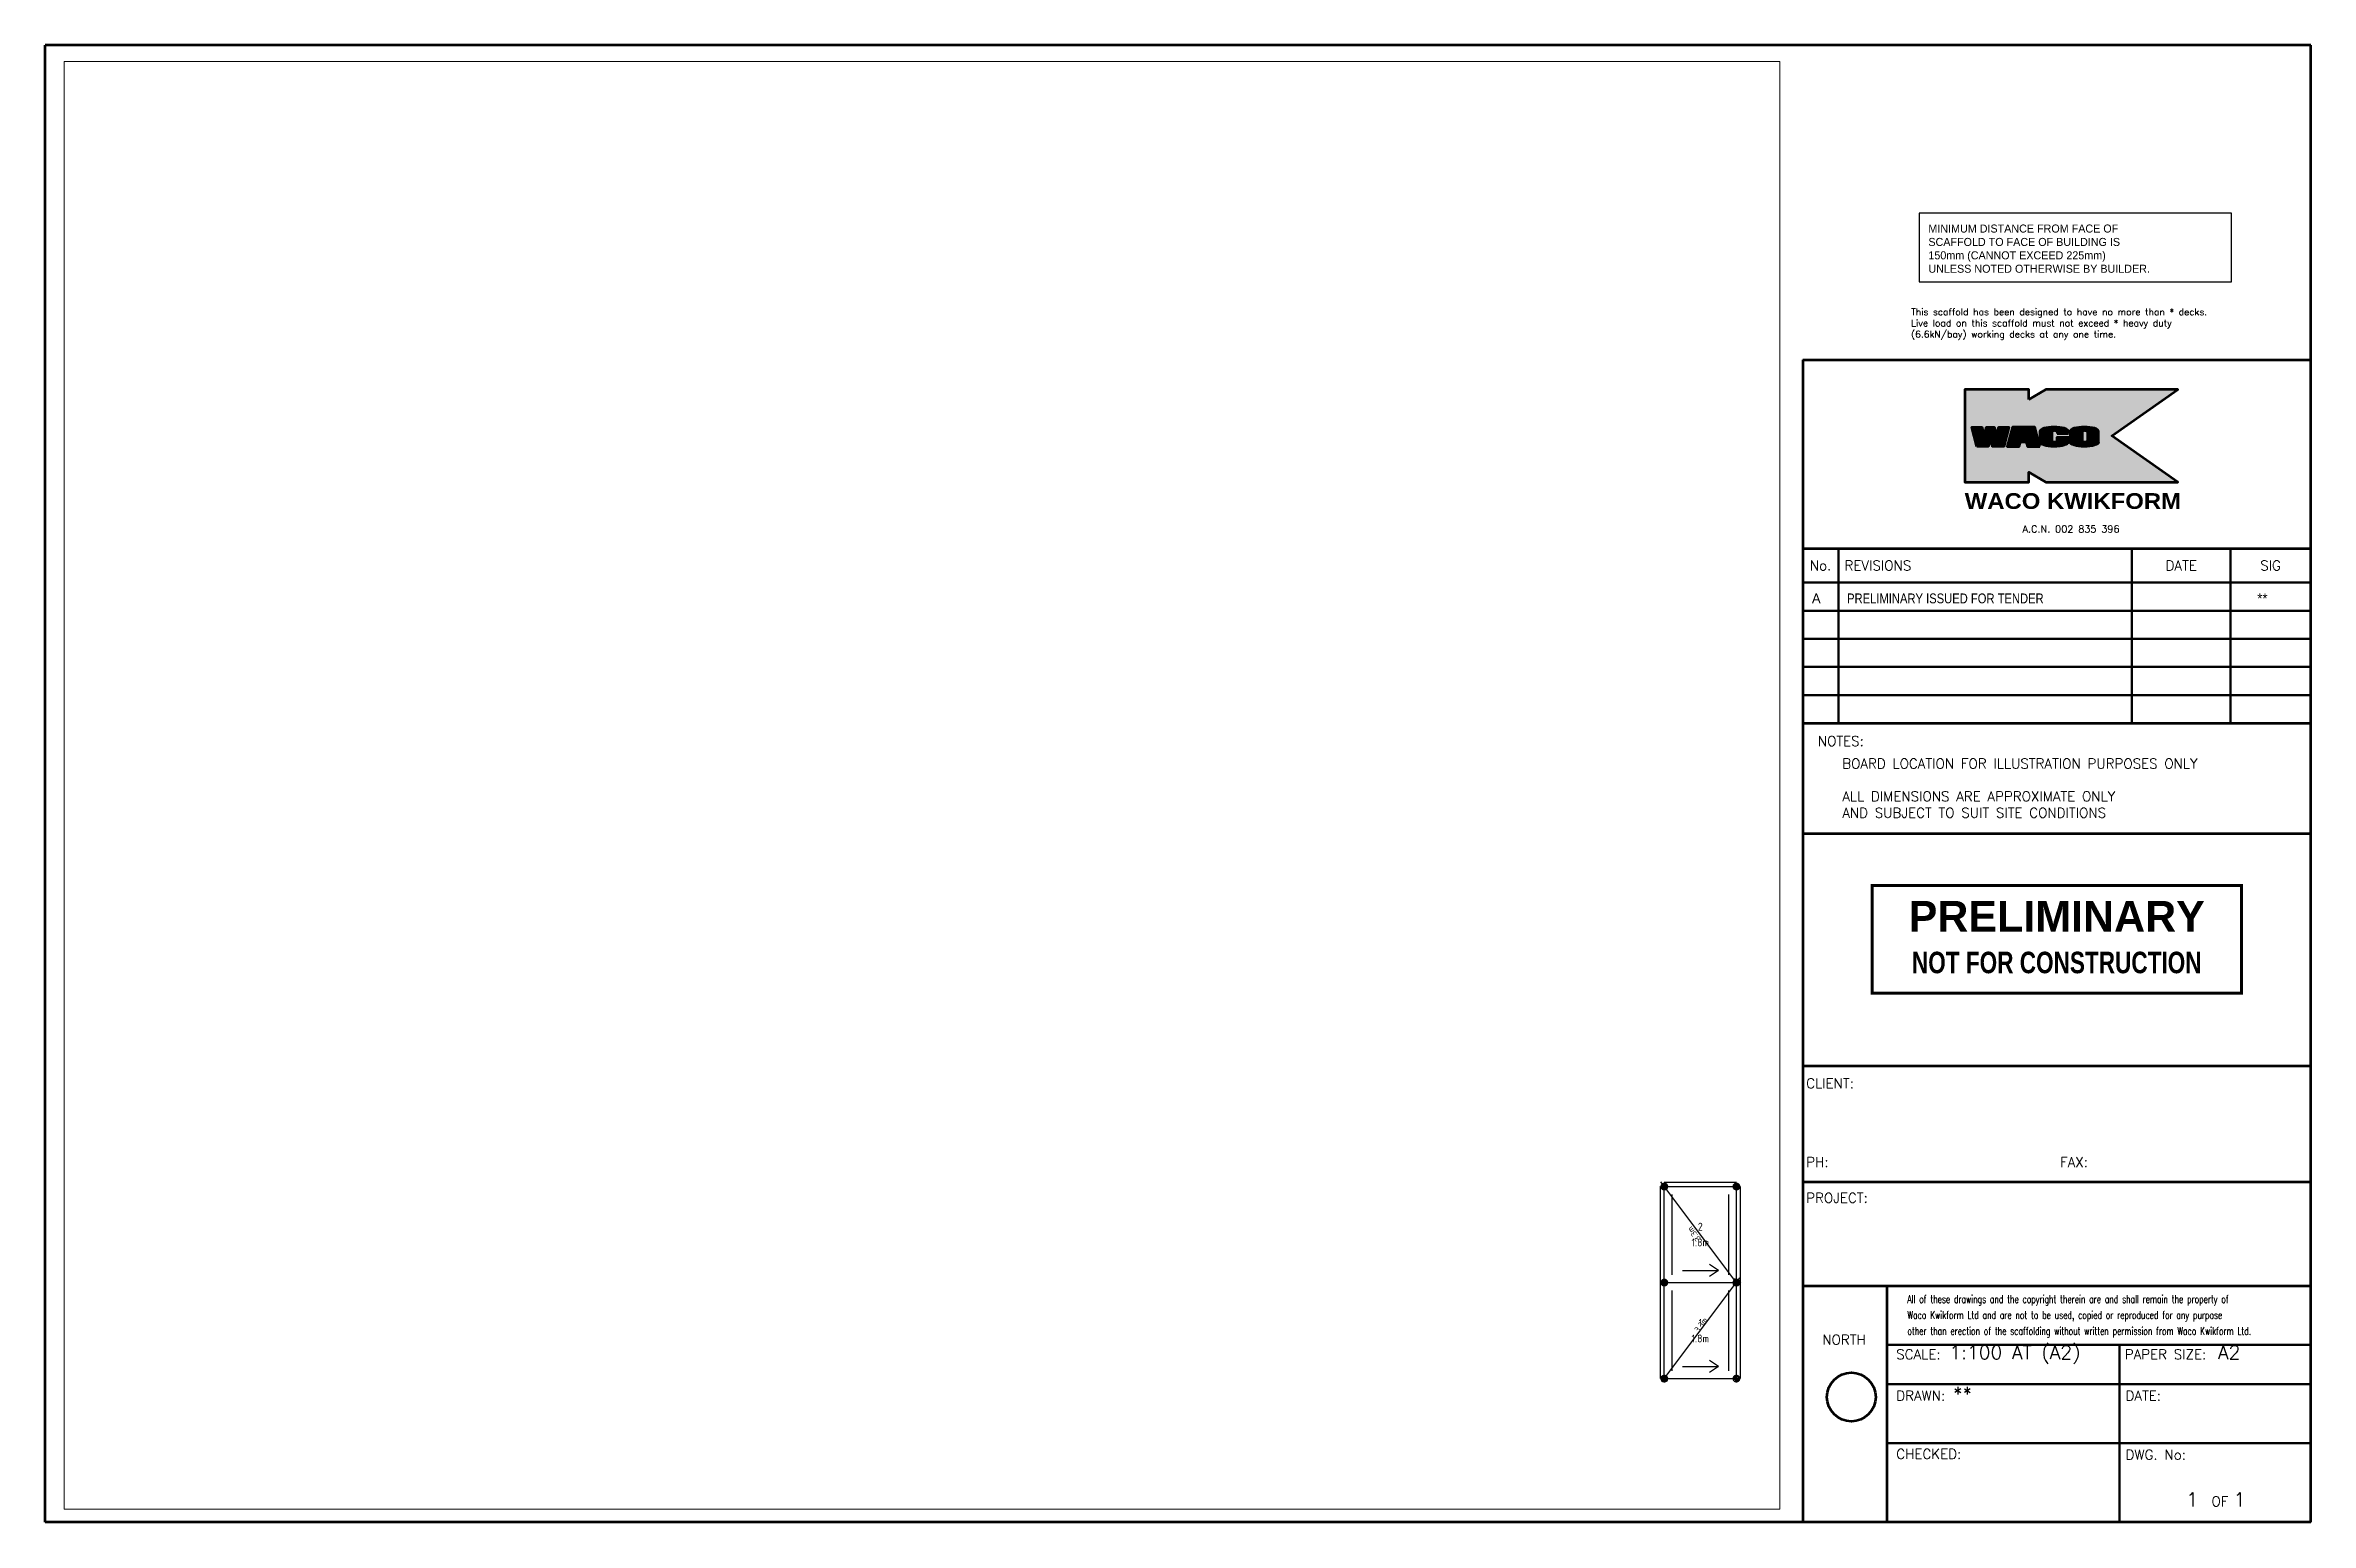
# Paper-space layout 'WACO Kwikform A2 Drawing Sheet No Ledgen' of a CAD drawing. Header units: millimetres. Extents: x 0 to 575, y 0 to 375.
# The model-space entities are those that its viewports show. They can reach past a viewport. Long polylines and large blocks are cut down to what shows.
import ezdxf
from ezdxf.enums import TextEntityAlignment as Align

# ---------------------------------------------------------------- set-up
doc = ezdxf.new("R2010")
doc.units = ezdxf.units.MM
doc.linetypes.add('KwikScaf_DASHED', pattern=[3.75, 2.5, -1.25])
doc.linetypes.add('KwikScaf_Line', pattern=[1, 1, 0])
doc.layers.get('0').update_dxf_attribs({"linetype": 'CONTINUOUS'})
for name, color, linetype in [('DISTANCE', 3, 'CONTINUOUS'), ('KwikScaf Schematic', 7, 'CONTINUOUS'), ('PRELIMINARY', 7, 'CONTINUOUS'), ('RED', 8, 'CONTINUOUS')]:
    doc.layers.add(name, color=color, linetype=linetype)
for name, color, linetype, lineweight in [('Sheet 018', 10, 'CONTINUOUS', 18), ('Sheet 025', 7, 'CONTINUOUS', 25), ('Sheet 035', 5, 'CONTINUOUS', 35), ('Sheet 050', 130, 'CONTINUOUS', 50), ('Sheet 070', 180, 'CONTINUOUS', 70)]:
    doc.layers.add(name, color=color, linetype=linetype, lineweight=lineweight)
doc.layers.add('Viewport', color=7, linetype='CONTINUOUS', plot=False)
doc.styles.add('ARCH', font='archd.shx', dxfattribs={"height": 250})
doc.styles.add('KwikScaf ISO', font='isocp.shx')
doc.styles.add('ROMANS', font='romans')
doc.styles.add('STAMP', font='ARIALBD.TTF')
doc.styles.add('WACO', font='ariblk.TTF')
pattern_1 = [(0, (0, 0), (0, 0.174625), [0.127, -0.047625]), (90, (0, 0), (-0.174625, 1e-17), [0.127, -0.047625])]

# ---------------------------------------------------------------- blocks, each defined once
blk = doc.blocks.new('REVDES')
at = {"style": 'ARCH'}
for tag, p in [('01', (2.31, 1.87)), ('03', (87.68, 1.87)), ('04', (115.37, 1.87))]:
    blk.add_attdef(tag, p, '', height=2.5, dxfattribs=at)
at = {"style": 'ARCH', "width": 0.85}
blk.add_attdef('02', (11.25, 1.87), '', height=2.5, dxfattribs=at)
blk = doc.blocks.new('PREL')
at = {"layer": 'RED', "const_width": 100}
blk.add_lwpolyline([(6000, 1750), (-6000, 1750), (-6000, -1750), (6000, -1750)], close=True, dxfattribs=at)
at = {"layer": 'RED', "style": 'STAMP'}
blk.add_text('PRELIMINARY', height=1000, dxfattribs=at).set_placement((0, 750), align=Align.MIDDLE)
at = {"layer": 'RED', "style": 'STAMP', "width": 0.75}
blk.add_text('NOT FOR CONSTRUCTION', height=700, dxfattribs=at).set_placement((0, -750), align=Align.MIDDLE)
blk = doc.blocks.new('REVISED TITLE')
at = {"layer": 'Sheet 025', "style": 'ROMANS'}
for s, p in [('CLIENT:', (-128.05, 110.15)), ('PH:', (-128.05, 90.15)), ('FAX:', (-63.6, 90.15)), ('PROJECT:', (-128.05, 81.06)), ('SCALE:', (-105.19, 41.33)), ('PAPER SIZE:', (-47.19, 41.33)), ('DRAWN:', (-105.19, 30.85)), ('DATE:', (-46.99, 30.85)), ('CHECKED:', (-105.19, 16.04)), ('DWG. No:', (-46.99, 15.86)), ('OF', (-25.18, 3.98))]:
    blk.add_text(s, height=2.5, dxfattribs=at).set_placement(p)
at = {"layer": 'Sheet 035', "style": 'ROMANS'}
for tag, p in [('CLIENT_CONTACT', (-110.61, 110.15)), ('ADDRESS_STREET', (-110.61, 100.15)), ('COMPANY', (-110.61, 105.15)), ('CITY', (-110.61, 95.15)), ('PHONE_NO.', (-110.61, 90.15)), ('FAX_NO.', (-46.16, 90.15)), ('PROJECT_TITLE:', (-110.61, 81.06)), ('PROJECT_DESCRIPTION', (-110.61, 76.06)), ('PROJECT_DESCRIPTION_2', (-110.61, 71.06)), ('PROJECT_DESCRIPTION_3', (-110.61, 66.06)), ('PROJECT_DESCRIPTION_4', (-110.61, 61.06)), ('SCALE', (-91.76, 41.33)), ('PAPER_SIZE', (-23.56, 41.33)), ('DRAFTSMAN', (-90.76, 30.85)), ('DATE', (-35.55, 30.85)), ('DWG_NO', (-46.15, 9.93))]:
    blk.add_attdef(tag, p, '', height=3.5, dxfattribs=at)
for tag, p in [('PAGE_NO.', (-30.05, 3.98)), ('OF_PAGES.', (-18.05, 3.98))]:
    blk.add_attdef(tag, text='', height=3.5, dxfattribs=at).set_placement(p, align=Align.CENTER)

msp = doc.modelspace()

# ---------------------------------------------------------------- linework, layer by layer
at = {"layer": 'KwikScaf Schematic', "color": 5, "linetype": 'KwikScaf_Line'}
for p, q in [((49151, 7308), (49311, 7428)), ((51151, 4808), (49171, 7448)), ((49262, 7327), (51091, 7327)), ((49262, 4888), (49262, 7327)), ((51091, 4888), (51091, 7327)), ((49719, 5193), (50634, 5193)), ((50634, 5193), (50405, 5345)), ((50634, 5193), (50405, 5040)), ((49202, 2369), (51182, 5009)), ((49262, 4888), (51091, 4888)), ((49262, 2449), (49262, 4888)), ((51011, 4828), (51171, 4948)), ((51042, 4989), (51202, 4869)), ((51091, 2449), (51091, 4888)), ((50634, 2754), (50405, 2906)), ((49182, 2509), (49342, 2389)), ((49262, 2449), (51091, 2449)), ((49719, 2754), (50634, 2754)), ((50634, 2754), (50405, 2601))]:
    msp.add_line(p, q, dxfattribs=at)
at = {"layer": 'KwikScaf Schematic', "color": 5, "linetype": 'KwikScaf_DASHED'}
for p, q in [((49162, 4888), (49162, 7327)), ((51091, 7427), (49262, 7427)), ((49462, 5088), (49462, 7127)), ((50891, 7127), (50891, 5088)), ((51191, 7327), (51191, 4888)), ((49162, 2449), (49162, 4888)), ((49462, 2649), (49462, 4688)), ((50891, 4688), (50891, 2649)), ((51191, 4888), (51191, 2449))]:
    msp.add_line(p, q, dxfattribs=at)
at = {"layer": 'KwikScaf Schematic', "color": 5, "linetype": 'KwikScaf_Line'}
for points in [[(49262, 7377, 100, 100, -0.198912), (49297, 7362, 100, 100, -0.198912), (49312, 7327, 100, 100, -0.198912), (49297, 7291, 100, 100, -0.198912), (49262, 7277, 100, 100, -0.198912), (49226, 7291, 100, 100, -0.198912), (49212, 7327, 100, 100, -0.198912), (49226, 7362, 100, 100, -0.198912)], [(51091, 7377, 100, 100, -0.198912), (51126, 7362, 100, 100, -0.198912), (51141, 7327, 100, 100, -0.198912), (51126, 7291, 100, 100, -0.198912), (51091, 7277, 100, 100, -0.198912), (51055, 7291, 100, 100, -0.198912), (51041, 7327, 100, 100, -0.198912), (51055, 7362, 100, 100, -0.198912)], [(49262, 4938, 100, 100, -0.198912), (49297, 4923, 100, 100, -0.198912), (49312, 4888, 100, 100, -0.198912), (49297, 4852, 100, 100, -0.198912), (49262, 4838, 100, 100, -0.198912), (49226, 4852, 100, 100, -0.198912), (49212, 4888, 100, 100, -0.198912), (49226, 4923, 100, 100, -0.198912)], [(51091, 4938, 100, 100, -0.198912), (51126, 4923, 100, 100, -0.198912), (51141, 4888, 100, 100, -0.198912), (51126, 4852, 100, 100, -0.198912), (51091, 4838, 100, 100, -0.198912), (51055, 4852, 100, 100, -0.198912), (51041, 4888, 100, 100, -0.198912), (51055, 4923, 100, 100, -0.198912)], [(51091, 4938, 100, 100, -0.198912), (51126, 4923, 100, 100, -0.198912), (51141, 4888, 100, 100, -0.198912), (51126, 4852, 100, 100, -0.198912), (51091, 4838, 100, 100, -0.198912), (51055, 4852, 100, 100, -0.198912), (51041, 4888, 100, 100, -0.198912), (51055, 4923, 100, 100, -0.198912)], [(51091, 2499, 100, 100, -0.198912), (51126, 2484, 100, 100, -0.198912), (51141, 2449, 100, 100, -0.198912), (51126, 2413, 100, 100, -0.198912), (51091, 2399, 100, 100, -0.198912), (51055, 2413, 100, 100, -0.198912), (51041, 2449, 100, 100, -0.198912), (51055, 2484, 100, 100, -0.198912)]]:
    msp.add_lwpolyline(points, format="xyseb", close=True, dxfattribs=at)
at = {"layer": 'KwikScaf Schematic', "color": 5, "linetype": 'KwikScaf_Line', "const_width": 100}
for points in [[(49262, 4938, -0.198912), (49297, 4923, -0.198912), (49312, 4888, -0.198912), (49297, 4852, -0.198912), (49262, 4838, -0.198912), (49226, 4852, -0.198912), (49212, 4888, -0.198912), (49226, 4923, -0.198912)], [(49262, 2499, -0.198912), (49297, 2484, -0.198912), (49312, 2449, -0.198912), (49297, 2413, -0.198912), (49262, 2399, -0.198912), (49226, 2413, -0.198912), (49212, 2449, -0.198912), (49226, 2484, -0.198912)]]:
    msp.add_lwpolyline(points, format="xyb", close=True, dxfattribs=at)

# ---------------------------------------------------------------- texts
at = {"layer": 'KwikScaf Schematic', "style": 'KwikScaf ISO'}
for s, p in [('2', (50176, 6307)), ('1.8m', (50176, 5907)), ('1.8m', (50176, 3468)), ('1', (50176, 3868))]:
    msp.add_text(s, height=200, dxfattribs=at).set_placement(p, align=Align.MIDDLE_CENTER)
for rotation, p in [(126.86614, (50072, 6169)), (53.13386, (50252, 3769))]:
    msp.add_text('3.3m', height=150, rotation=rotation, dxfattribs=at).set_placement(p, align=Align.CENTER)

psp = doc.layouts.new('WACO Kwikform A2 Drawing Sheet No Ledgen')

# ---------------------------------------------------------------- hatches: boundary and pattern name
h = psp.add_hatch()
h.set_pattern_fill('ANGLE', color=140, scale=0.025, style=0)
h.set_pattern_definition(pattern_1)
h.paths.add_polyline_path([(493.69, 275.27), (494.27, 273.1), (497.09, 273.1), (498.42, 278.06), (495.82, 278.06), (495.23, 275.87), (494.64, 278.06), (492.73, 278.06), (492.14, 275.87), (491.55, 278.06), (488.96, 278.06), (490.29, 273.1), (493.11, 273.1)])
h = psp.add_hatch()
h.set_pattern_fill('ANGLE', color=140, scale=0.025, style=0)
h.set_pattern_definition(pattern_1)
h.paths.add_polyline_path([(504.96, 278.06), (499.32, 278.06), (497.99, 273.1), (501.01, 273.1), (501.33, 274.31), (502.79, 274.31), (503.11, 273.1), (506.29, 273.1)])
h.paths.add_polyline_path([(502.14, 276.71), (502.6, 274.99), (501.68, 274.99)], flags=16)
h = psp.add_hatch()
h.set_pattern_fill('ANGLE', color=140, scale=0.025, style=0)
h.set_pattern_definition(pattern_1)
edge = h.paths.add_edge_path()
edge.add_ellipse((509.97, 276.84), major_axis=(-0.658, 0), ratio=0.455652, start_angle=180, end_angle=360, ccw=False)
edge.add_line((510.63, 276.84), (510.63, 276.42))
edge.add_line((510.63, 276.42), (513.49, 276.42))
edge.add_line((513.49, 276.42), (513.49, 276.96))
edge.add_ellipse((509.88, 276.96), major_axis=(-3.61, 0), ratio=0.304653, start_angle=180, end_angle=360)
edge.add_line((506.27, 276.96), (506.27, 274.2))
edge.add_ellipse((509.88, 274.2), major_axis=(-3.61, 0), ratio=0.304653, start_angle=0, end_angle=180)
edge.add_line((513.49, 274.2), (513.49, 275.5))
edge.add_line((513.49, 275.5), (510.63, 275.5))
edge.add_line((510.63, 275.5), (510.63, 274.44))
edge.add_ellipse((509.97, 274.48), major_axis=(-0.658, 0), ratio=0.455652, start_angle=0, end_angle=180, ccw=False)
edge.add_line((509.31, 274.48), (509.31, 276.88))
h = psp.add_hatch()
h.set_pattern_fill('ANGLE', color=140, scale=0.025, style=0)
h.set_pattern_definition(pattern_1)
edge = h.paths.add_edge_path()
edge.add_ellipse((517.56, 276.96), major_axis=(-3.61, 0), ratio=0.304653, start_angle=180, end_angle=360)
edge.add_line((513.95, 276.96), (513.95, 274.2))
edge.add_ellipse((517.56, 274.2), major_axis=(-3.61, 0), ratio=0.304653, start_angle=0, end_angle=180)
edge.add_line((521.17, 274.2), (521.17, 276.96))
edge = h.paths.add_edge_path(flags=16)
edge.add_ellipse((517.65, 276.84), major_axis=(-0.658, 0), ratio=0.455652, start_angle=180, end_angle=360, ccw=False)
edge.add_line((518.31, 276.84), (518.31, 274.44))
edge.add_ellipse((517.65, 274.48), major_axis=(-0.658, 0), ratio=0.455652, start_angle=0, end_angle=180, ccw=False)
edge.add_line((517, 274.48), (517, 276.88))
at = {"layer": 'Sheet 070'}
h = psp.add_hatch(color=51, dxfattribs=at)
h.paths.add_polyline_path([(501.68, 274.99), (502.6, 274.99), (502.14, 276.71)], flags=0)
h.paths.add_polyline_path([(506.29, 273.1), (504.96, 278.06), (499.32, 278.06), (497.99, 273.1), (501.01, 273.1), (501.33, 274.31), (502.79, 274.31), (503.11, 273.1)], flags=16)
h.paths.add_polyline_path([(490.29, 273.1), (488.96, 278.06), (491.55, 278.06), (492.14, 275.87), (492.73, 278.06), (494.64, 278.06), (495.23, 275.87), (495.82, 278.06), (498.42, 278.06), (497.09, 273.1), (494.27, 273.1), (493.69, 275.27), (493.11, 273.1)], flags=16)
h.paths.add_polyline_path([(503.44, 285.06), (503.44, 287.56), (487.19, 287.56), (487.19, 264.06), (503.44, 264.06), (503.44, 266.56), (507.77, 264.06), (541.27, 264.06), (524.49, 275.81), (541.27, 287.56), (507.77, 287.56)])
edge = h.paths.add_edge_path(flags=16)
edge.add_line((510.63, 274.48), (510.63, 275.5))
edge.add_line((510.63, 275.5), (513.49, 275.5))
edge.add_line((513.49, 275.5), (513.49, 274.2))
edge.add_ellipse((509.88, 274.2), major_axis=(-3.61, 0), ratio=0.304653, start_angle=0, end_angle=180, ccw=False)
edge.add_line((506.27, 274.2), (506.27, 276.96))
edge.add_ellipse((509.88, 276.96), major_axis=(-3.61, 0), ratio=0.304653, start_angle=180, end_angle=360, ccw=False)
edge.add_line((513.49, 276.96), (513.49, 276.42))
edge.add_line((513.49, 276.42), (510.63, 276.42))
edge.add_line((510.63, 276.42), (510.63, 276.84))
edge.add_ellipse((509.97, 276.84), major_axis=(-0.658, 0), ratio=0.455652, start_angle=180, end_angle=360)
edge.add_line((509.31, 276.84), (509.31, 274.48))
edge.add_ellipse((509.97, 274.48), major_axis=(-0.658, 0), ratio=0.455652, start_angle=0, end_angle=180)
edge = h.paths.add_edge_path(flags=16)
edge.add_ellipse((517.56, 274.2), major_axis=(-3.61, 0), ratio=0.304653, start_angle=0, end_angle=180, ccw=False)
edge.add_line((513.95, 274.2), (513.95, 276.96))
edge.add_ellipse((517.56, 276.96), major_axis=(-3.61, 0), ratio=0.304653, start_angle=180, end_angle=360, ccw=False)
edge.add_line((521.17, 276.96), (521.17, 274.2))
edge = h.paths.add_edge_path(flags=0)
edge.add_line((517, 276.84), (517, 274.48))
edge.add_ellipse((517.65, 274.48), major_axis=(-0.658, 0), ratio=0.455652, start_angle=0, end_angle=180)
edge.add_line((518.31, 274.48), (518.31, 276.84))
edge.add_ellipse((517.65, 276.84), major_axis=(-0.658, 0), ratio=0.455652, start_angle=180, end_angle=360)

# ---------------------------------------------------------------- linework, layer by layer
at = {"layer": 'DISTANCE'}
psp.add_lwpolyline([(475.65, 314.96), (554.86, 314.96), (554.86, 332.4), (475.65, 332.4)], close=True, dxfattribs=at)
at = {"layer": 'Sheet 050', "color": 7}
for p, q in [((455.13, 202.86), (455.13, 247.24)), ((529.64, 202.86), (529.64, 247.24)), ((554.64, 202.86), (554.64, 247.24)), ((446.08, 238.56), (575, 238.56)), ((446.08, 231.42), (575, 231.42)), ((446.08, 224.28), (575, 224.28)), ((446.08, 217.14), (575, 217.14)), ((446.08, 210), (575, 210)), ((467.54, 45), (575, 45)), ((526.5, 0), (526.5, 45)), ((467.54, 35), (575, 35)), ((467.54, 20), (575, 20))]:
    psp.add_line(p, q, dxfattribs=at)
at = {"layer": 'Sheet 070', "color": 7}
for p, q in [((575, 375), (0, 375)), ((0, 0), (0, 375)), ((575, 0), (575, 375)), ((446.08, 295.14), (575, 295.14)), ((446.08, 295.14), (446.08, 0)), ((446.08, 247.24), (575, 247.24)), ((446.08, 202.86), (575, 202.86)), ((446.08, 174.81), (575, 174.81)), ((446.1, 115.87), (575, 115.87)), ((446.1, 86.35), (575, 86.35)), ((446.08, 60), (575, 60)), ((467.54, -0.18), (467.54, 59.82)), ((575, 0), (0, 0))]:
    psp.add_line(p, q, dxfattribs=at)
at = {"layer": 'Sheet 070'}
for p, q in [((506.27, 276.96), (506.27, 274.2)), ((509.31, 276.84), (509.31, 274.48)), ((510.63, 276.84), (510.63, 276.42)), ((510.63, 276.42), (513.49, 276.42)), ((513.49, 276.42), (513.49, 276.96)), ((513.95, 276.96), (513.95, 274.2)), ((517, 276.84), (517, 274.48)), ((518.31, 276.84), (518.31, 274.48)), ((521.17, 274.2), (521.17, 276.96))]:
    psp.add_line(p, q, dxfattribs=at)
at = {"layer": 'Sheet 070', "color": 7}
psp.add_lwpolyline([(503.44, 285.06), (503.44, 287.56), (487.19, 287.56), (487.19, 264.06), (503.44, 264.06), (503.44, 266.56), (507.77, 264.06), (541.27, 264.06), (524.49, 275.81), (541.27, 287.56), (507.77, 287.56)], close=True, dxfattribs=at)
at = {"layer": 'Sheet 070'}
for points in [[(490.29, 273.1), (488.96, 278.06), (491.55, 278.06), (492.14, 275.87), (492.73, 278.06), (494.64, 278.06), (495.23, 275.87), (495.82, 278.06), (498.42, 278.06), (497.09, 273.1), (494.27, 273.1), (493.69, 275.27), (493.11, 273.1), (490.29, 273.1)], [(506.29, 273.1), (504.96, 278.06), (499.32, 278.06), (497.99, 273.1), (501.01, 273.1), (501.33, 274.31), (502.79, 274.31), (503.11, 273.1)], [(501.68, 274.99), (502.6, 274.99), (502.14, 276.71)]]:
    psp.add_lwpolyline(points, close=True, dxfattribs=at)
psp.add_lwpolyline([(510.63, 274.48), (510.63, 275.5), (513.49, 275.5), (513.49, 274.2)], dxfattribs=at)
at = {"layer": 'Sheet 070', "color": 7}
psp.add_circle((458.41, 31.74), 6.19, dxfattribs=at)
at = {"layer": 'Sheet 070'}
for centre, major_axis, ratio in [((509.88, 276.96), (-3.61, 0), 0.304653), ((509.97, 276.84), (-0.658, 0), 0.455652), ((517.56, 276.96), (-3.61, 0), 0.304653), ((517.65, 276.84), (-0.658, 0), 0.455652)]:
    psp.add_ellipse(centre, major_axis=major_axis, ratio=ratio, start_param=3.141593, end_param=6.283185, dxfattribs=at)
at = {"layer": 'Sheet 070', "extrusion": (0, 0, -1)}
for centre, major_axis, ratio in [((509.88, 274.2), (-3.61, 0), 0.304653), ((509.97, 274.48), (-0.658, 0), 0.455652), ((517.56, 274.2), (-3.61, 0), 0.304653), ((517.65, 274.48), (-0.658, 0), 0.455652)]:
    psp.add_ellipse(centre, major_axis=major_axis, ratio=ratio, start_param=3.141593, end_param=6.283185, dxfattribs=at)

# ---------------------------------------------------------------- block references
at = {"color": 7}
ref = psp.add_blockref('REVDES', (446.08, 231.42), dxfattribs=at)
ref.add_attrib('01', 'A', (448.39, 233.29), dxfattribs={"height": 2.5, "style": 'ARCH'})
ref.add_attrib('02', 'PRELIMINARY ISSUED FOR TENDER', (457.33, 233.29), dxfattribs={"height": 2.5, "style": 'ARCH', "width": 0.85})
ref.add_attrib('04', '**', (561.45, 233.29), dxfattribs={"height": 2.5, "style": 'ARCH'})
psp.add_blockref('REVISED TITLE', (575, 0)).add_auto_attribs({'SCALE': '1:100 AT (A2)', 'PAPER_SIZE': 'A2', 'DRAFTSMAN': '**', 'PAGE_NO.': '1', 'OF_PAGES.': '1'})
at = {"layer": 'PRELIMINARY', "xscale": 0.0078125, "yscale": 0.0078125, "zscale": 0.0078125}
psp.add_blockref('PREL', (510.54, 147.95), dxfattribs=at)

# ---------------------------------------------------------------- texts
at = {"layer": 'DISTANCE', "style": 'ARCH'}
for s, p in [('MINIMUM DISTANCE FROM FACE OF ', (477.96, 327.44)), ('SCAFFOLD TO FACE OF BUILDING IS', (477.96, 324.04)), ('150mm (CANNOT EXCEED 225mm) ', (477.96, 320.64)), ('UNLESS NOTED OTHERWISE BY BUILDER.', (477.96, 317.24))]:
    psp.add_text(s, height=2.04, dxfattribs=at).set_placement(p)
at = {"layer": 'Sheet 018', "color": 7, "style": 'WACO', "width": 0.982356}
psp.add_text('WACO KWIKFORM', height=4, dxfattribs=at).set_placement((487.19, 257.27), (542.08, 257.27), align=Align.FIT)
at = {"layer": 'Sheet 018', "color": 7, "style": 'ROMANS'}
psp.add_text('A.C.N. 002 835 396', height=1.8, dxfattribs=at).set_placement((514.18, 251.28), align=Align.CENTER)
at = {"layer": 'Sheet 018', "color": 7, "style": 'ROMANS', "width": 0.7}
for s, p in [('All of these drawings and the copyright therein are and shall remain the property of ', (472.64, 55.61)), ('Waco Kwikform Ltd and are not to be used, copied or reproduced for any purpose ', (472.64, 51.57)), ('other than erection of the scaffolding without written permission from Waco Kwikform Ltd.', (472.64, 47.52))]:
    psp.add_text(s, height=2, dxfattribs=at).set_placement(p)
at = {"layer": 'Sheet 018', "color": 7, "insert": (473.59, 308.15), "char_height": 1.6999, "width": 95.7239, "attachment_point": 1, "style": 'ROMANS'}
psp.add_mtext('This scaffold has been designed to have no more than * decks.\\PLive load on this scaffold must not exceed * heavy duty \\P(6.6kN/bay) working decks at any one time.', dxfattribs=at)
at = {"layer": 'Sheet 025', "color": 7, "style": 'ROMANS'}
for s, p in [('No.', (450.6, 242.9)), ('DATE', (542.14, 242.9)), ('SIG', (564.82, 242.9))]:
    psp.add_text(s, height=2.5, dxfattribs=at).set_placement(p, align=Align.MIDDLE_CENTER)
psp.add_text('REVISIONS', height=2.5, dxfattribs=at).set_placement((456.69, 242.9), align=Align.MIDDLE_LEFT)
psp.add_text('NOTES:', height=2.5, dxfattribs=at).set_placement((449.89, 197.05))
at = {"layer": 'Sheet 025', "style": 'ROMANS'}
psp.add_text('NORTH', height=2.5, dxfattribs=at).set_placement((451.04, 45.07))
at = {"layer": 'Sheet 025', "color": 7, "insert": (456.1, 193.85), "char_height": 2.5, "width": 104.1343, "attachment_point": 1, "style": 'ROMANS'}
psp.add_mtext('BOARD LOCATION FOR ILLUSTRATION PURPOSES ONLY\\P\\PALL DIMENSIONS ARE APPROXIMATE ONLY\\PAND SUBJECT TO SUIT SITE CONDITIONS', dxfattribs=at)

# ---------------------------------------------------------------- viewports
at = {"layer": 'Viewport', "color": 7}
psp.add_viewport(center=(222.53, 187.07), size=(435.45, 367.5439), view_center_point=(30420.99, 17514.69), view_height=36754.3866, dxfattribs=at)

doc.saveas('drawing.dxf')
